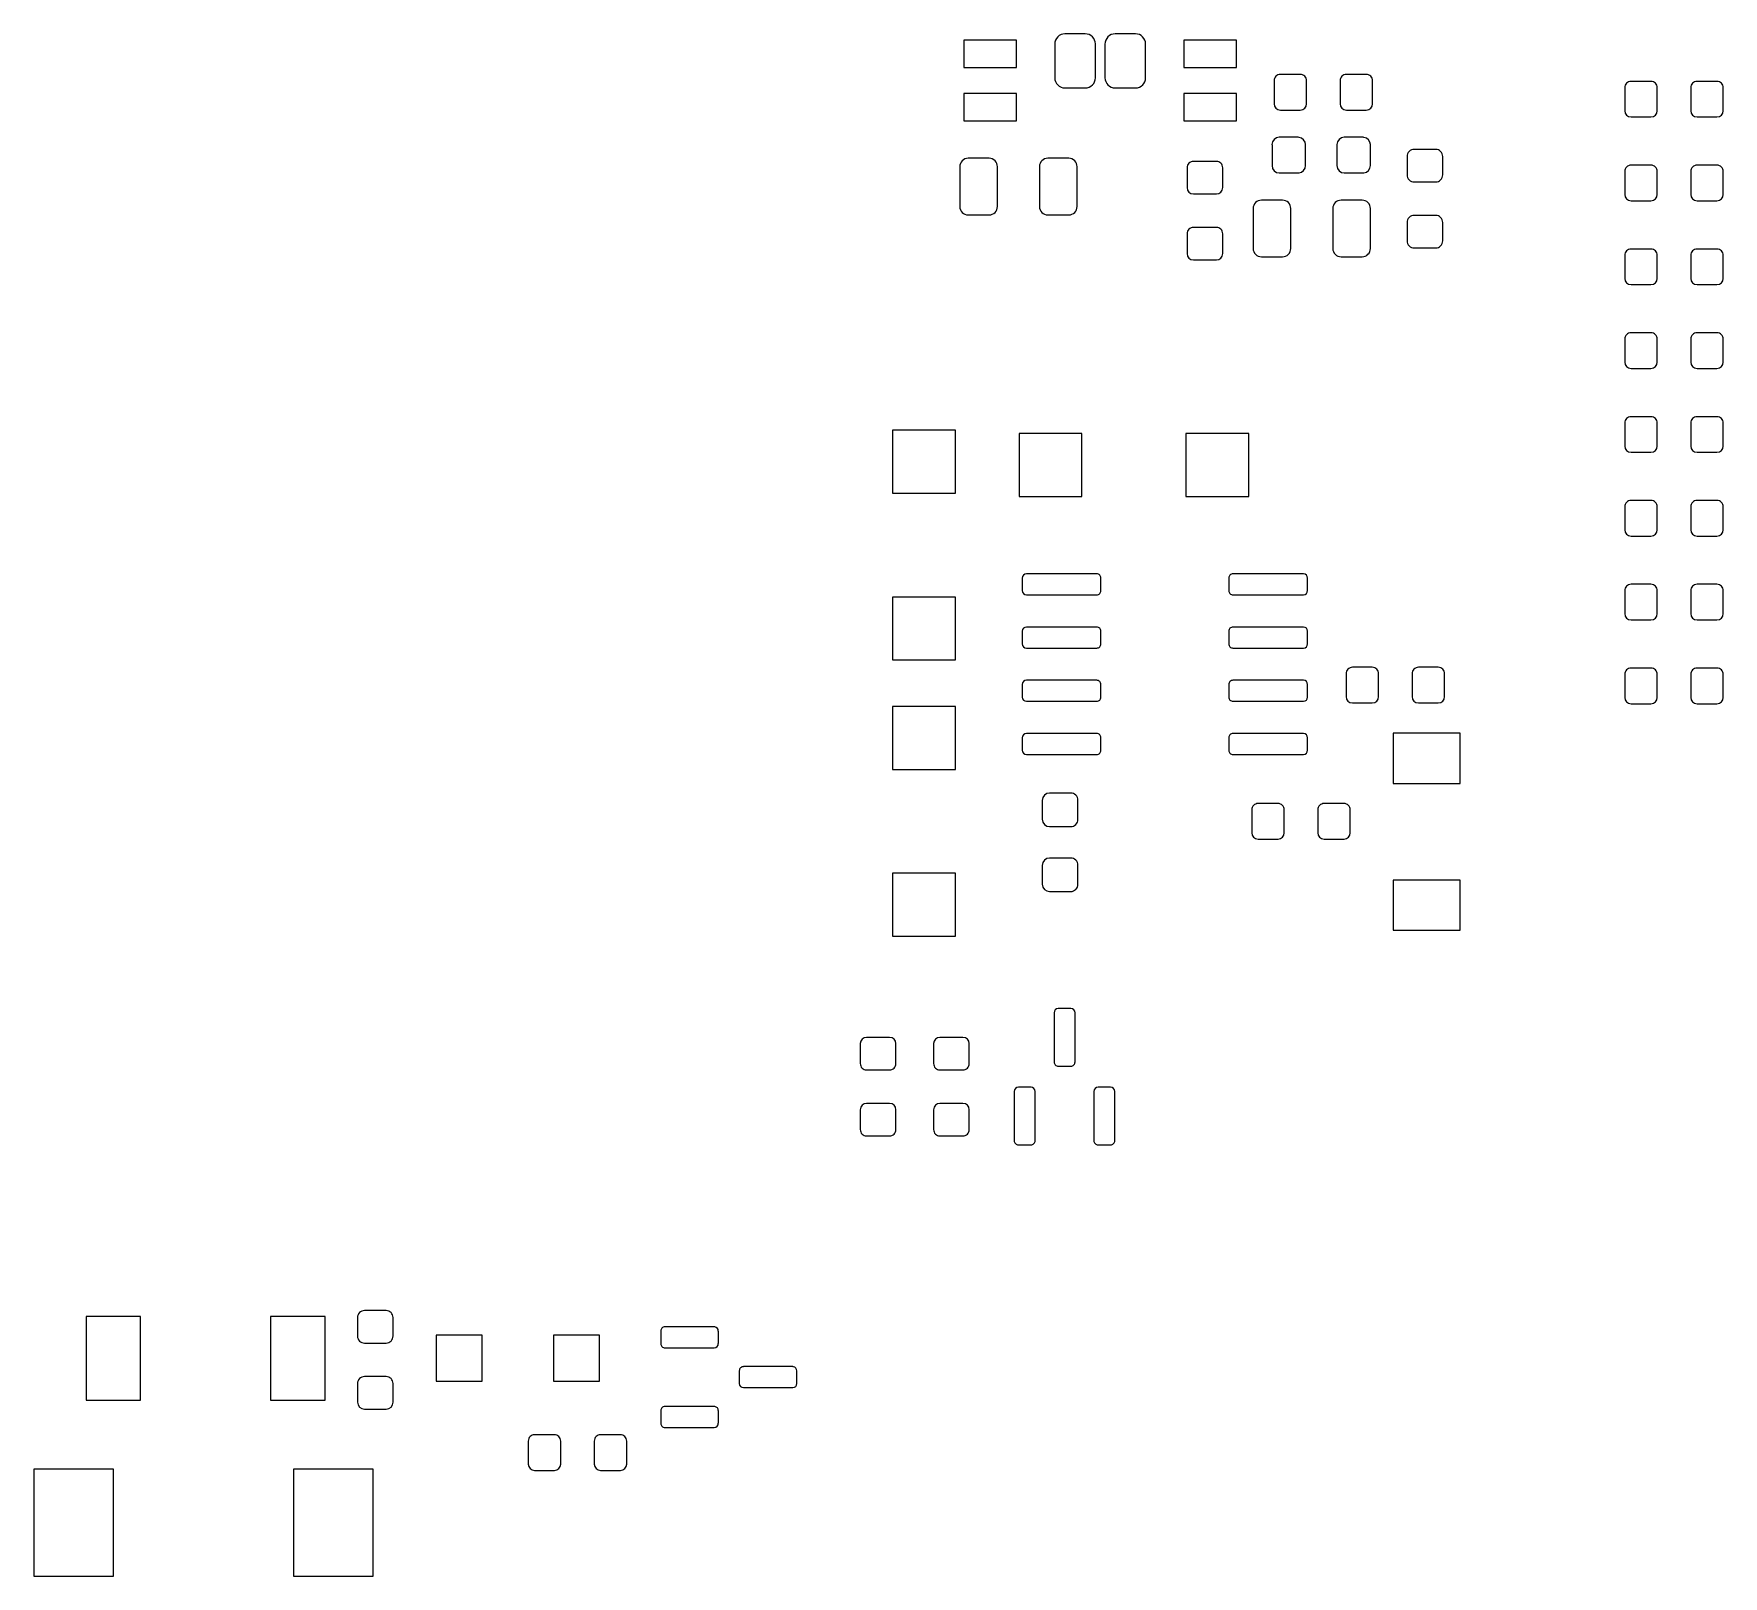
# Model space of a CAD drawing. Extents: x -210 to 210, y -160 to 160.
# Drawn here: x -149.15 to -108.83, y 43.15 to 79.94 of the extents above; entities that cross this region are included whole.
import ezdxf

# ---------------------------------------------------------------- set-up
doc = ezdxf.new("R2010")
doc.units = 0
doc.header["$MEASUREMENT"] = 0
doc.layers.get('0').update_dxf_attribs({"linetype": 'CONTINUOUS'})

msp = doc.modelspace()

# ---------------------------------------------------------------- linework, layer by layer
for points in [[(-124.057002, 79.945), (-124.542002, 79.945), (-124.542002, 79.945), (-124.542002, 79.943999), (-124.542002, 79.943999, 0.414214), (-124.785, 79.701001), (-124.785, 79.701001), (-124.784004, 79.7), (-124.784004, 79.7), (-124.784004, 78.911997), (-124.784004, 78.911997, 0.015452), (-124.784004, 78.896997), (-124.784004, 78.896997, 0.415415), (-124.540996, 78.652998), (-124.540996, 78.652998, 0.02171), (-124.52, 78.654995), (-124.52, 78.654995), (-124.078994, 78.654995), (-124.078994, 78.654995, 0.023742), (-124.055996, 78.653999), (-124.055996, 78.653999, 0.414202), (-123.814004, 78.896997), (-123.814004, 78.896997, 0.015452), (-123.814004, 78.911997), (-123.814004, 78.911997), (-123.814004, 79.701997), (-123.814004, 79.701997, 0.414214), (-124.057002, 79.943999), (-124.057002, 79.943999), (-124.057002, 79.945)], [(-122.857998, 79.945), (-123.342998, 79.945), (-123.342998, 79.945), (-123.342998, 79.943999), (-123.342998, 79.943999, 0.414214), (-123.585996, 79.701001), (-123.585996, 79.701001), (-123.585, 79.7), (-123.585, 79.7), (-123.585, 78.911997), (-123.585, 78.911997, 0.015452), (-123.585, 78.896997), (-123.585, 78.896997, 0.415415), (-123.342002, 78.652998), (-123.342002, 78.652998, 0.02172), (-123.320996, 78.654995), (-123.320996, 78.654995), (-122.88, 78.654995), (-122.88, 78.654995, 0.023752), (-122.856992, 78.653999), (-122.856992, 78.653999, 0.414202), (-122.615, 78.896997), (-122.615, 78.896997, 0.015452), (-122.615, 78.911997), (-122.615, 78.911997), (-122.615, 79.701997), (-122.615, 79.701997, 0.414214), (-122.857998, 79.943999), (-122.857998, 79.943999), (-122.857998, 79.945)], [(-118.775, 78.824995, 0.415408), (-118.925, 78.975), (-118.925, 78.975), (-119.4, 78.975), (-119.4, 78.975, 0.414614), (-119.55, 78.824995), (-119.55, 78.824995), (-119.55, 78.275005), (-119.55, 78.275005, 0.413063), (-119.4, 78.125), (-119.4, 78.125), (-118.925, 78.125), (-118.925, 78.125, 0.413842), (-118.775, 78.275005), (-118.775, 78.275005), (-118.775, 78.824995)], [(-117.2, 78.824995, 0.415408), (-117.35, 78.975), (-117.35, 78.975), (-117.825, 78.975), (-117.825, 78.975, 0.414614), (-117.975, 78.824995), (-117.975, 78.824995), (-117.975, 78.275005), (-117.975, 78.275005, 0.413082), (-117.825, 78.125), (-117.825, 78.125), (-117.35, 78.125), (-117.35, 78.125, 0.413842), (-117.2, 78.275005), (-117.2, 78.275005), (-117.2, 78.824995)], [(-110.405996, 78.659995, 0.41559), (-110.555996, 78.81), (-110.555996, 78.81), (-111.031006, 78.81), (-111.031006, 78.81, 0.414395), (-111.180996, 78.659995), (-111.180996, 78.659995), (-111.180996, 78.11), (-111.180996, 78.11, 0.412844), (-111.031006, 77.96), (-111.031006, 77.96), (-110.555996, 77.96), (-110.555996, 77.96, 0.414004), (-110.405996, 78.11), (-110.405996, 78.11), (-110.405996, 78.659995)], [(-108.831006, 78.659995, 0.41559), (-108.980996, 78.81), (-108.980996, 78.81), (-109.456006, 78.81), (-109.456006, 78.81, 0.414395), (-109.605996, 78.659995), (-109.605996, 78.659995), (-109.605996, 78.11), (-109.605996, 78.11, 0.412844), (-109.456006, 77.96), (-109.456006, 77.96), (-108.980996, 77.96), (-108.980996, 77.96, 0.414004), (-108.831006, 78.11), (-108.831006, 78.11), (-108.831006, 78.659995)], [(-118.974004, 77.474995), (-119.425, 77.474995), (-119.425, 77.474995, 0.412552), (-119.6, 77.299995), (-119.6, 77.299995), (-119.599004, 77.298999), (-119.599004, 77.298999), (-119.599004, 76.812998), (-119.599004, 76.812998, 0.018556), (-119.599004, 76.799995), (-119.599004, 76.799995, 0.412547), (-119.425, 76.624995), (-119.425, 76.624995), (-118.974004, 76.624995), (-118.974004, 76.624995), (-118.955, 76.626001), (-118.955, 76.626001, 0.382704), (-118.8, 76.799995), (-118.8, 76.799995), (-118.799004, 76.799995), (-118.799004, 76.799995), (-118.799004, 77.299995), (-118.799004, 77.299995), (-118.8, 77.299995), (-118.8, 77.299995, 0.38272), (-118.955, 77.473999), (-118.955, 77.473999), (-118.974004, 77.474995)], [(-117.425, 77.474995), (-117.875996, 77.474995), (-117.875996, 77.474995, 0.412552), (-118.050996, 77.299995), (-118.050996, 77.299995), (-118.05, 77.298999), (-118.05, 77.298999), (-118.05, 76.812998), (-118.05, 76.812998, 0.018557), (-118.05, 76.799995), (-118.05, 76.799995, 0.412531), (-117.875996, 76.624995), (-117.875996, 76.624995), (-117.425, 76.624995), (-117.425, 76.624995), (-117.406006, 76.626001), (-117.406006, 76.626001, 0.382704), (-117.251006, 76.799995), (-117.251006, 76.799995), (-117.25, 76.799995), (-117.25, 76.799995), (-117.25, 77.299995), (-117.25, 77.299995), (-117.251006, 77.299995), (-117.251006, 77.299995, 0.38272), (-117.406006, 77.473999), (-117.406006, 77.473999), (-117.425, 77.474995)], [(-115.525, 77.018999, 0.414214), (-115.694004, 77.187998), (-115.694004, 77.187998), (-116.205996, 77.187998), (-116.205996, 77.187998, 0.414214), (-116.375, 77.018999), (-116.375, 77.018999), (-116.375, 76.581001), (-116.375, 76.581001, 0.414214), (-116.205996, 76.412002), (-116.205996, 76.412002), (-115.694004, 76.412002), (-115.694004, 76.412002, 0.414214), (-115.525, 76.581001), (-115.525, 76.581001), (-115.525, 77.018999)], [(-126.150996, 76.775, 0.414214), (-126.350996, 76.975005), (-126.350996, 76.975005), (-126.850996, 76.975005), (-126.850996, 76.975005, 0.414228), (-127.050996, 76.775), (-127.050996, 76.775), (-127.050996, 75.838999), (-127.050996, 75.838999, 0.017482), (-127.050996, 75.825), (-127.050996, 75.825, 0.414228), (-126.850996, 75.625), (-126.850996, 75.625), (-126.350996, 75.625), (-126.350996, 75.625, 0.414214), (-126.150996, 75.825), (-126.150996, 75.825, 0.017483), (-126.150996, 75.838999), (-126.150996, 75.838999), (-126.150996, 76.775)], [(-124.25, 76.775, 0.414364), (-124.45, 76.975005), (-124.45, 76.975005), (-124.95, 76.975005), (-124.95, 76.975005, 0.414063), (-125.14999, 76.775), (-125.14999, 76.775), (-125.14999, 75.838999), (-125.14999, 75.838999, 0.017475), (-125.14999, 75.825), (-125.14999, 75.825, 0.414078), (-124.95, 75.625), (-124.95, 75.625), (-124.45, 75.625), (-124.45, 75.625, 0.414349), (-124.25, 75.825), (-124.25, 75.825, 0.017492), (-124.25, 75.838999), (-124.25, 75.838999), (-124.25, 76.775)], [(-120.775, 76.750005, 0.41537), (-120.925, 76.9), (-120.925, 76.9), (-121.475, 76.9), (-121.475, 76.9, 0.414968), (-121.625, 76.750005), (-121.625, 76.750005), (-121.625, 76.275), (-121.625, 76.275, 0.413044), (-121.475, 76.125005), (-121.475, 76.125005), (-120.925, 76.125005), (-120.925, 76.125005, 0.413423), (-120.775, 76.275), (-120.775, 76.275), (-120.775, 76.750005)], [(-110.405996, 76.66, 0.41559), (-110.555996, 76.81), (-110.555996, 76.81), (-111.031006, 76.81), (-111.031006, 76.81, 0.414395), (-111.180996, 76.66), (-111.180996, 76.66), (-111.180996, 76.11), (-111.180996, 76.11, 0.412854), (-111.031006, 75.960005), (-111.031006, 75.960005), (-110.555996, 75.960005), (-110.555996, 75.960005, 0.414004), (-110.405996, 76.11), (-110.405996, 76.11), (-110.405996, 76.66)], [(-108.831006, 76.66, 0.41559), (-108.980996, 76.81), (-108.980996, 76.81), (-109.456006, 76.81), (-109.456006, 76.81, 0.414395), (-109.605996, 76.66), (-109.605996, 76.66), (-109.605996, 76.11), (-109.605996, 76.11, 0.412854), (-109.456006, 75.960005), (-109.456006, 75.960005), (-108.980996, 75.960005), (-108.980996, 75.960005, 0.414004), (-108.831006, 76.11), (-108.831006, 76.11), (-108.831006, 76.66)], [(-119.150996, 75.774995, 0.414214), (-119.350996, 75.975), (-119.350996, 75.975), (-119.850996, 75.975), (-119.850996, 75.975, 0.414214), (-120.050996, 75.774995), (-120.050996, 75.774995), (-120.050996, 74.839004), (-120.050996, 74.839004, 0.017495), (-120.050996, 74.824995), (-120.050996, 74.824995, 0.414214), (-119.850996, 74.625), (-119.850996, 74.625), (-119.350996, 74.625), (-119.350996, 74.625, 0.414214), (-119.150996, 74.824995), (-119.150996, 74.824995, 0.017495), (-119.150996, 74.839004), (-119.150996, 74.839004), (-119.150996, 75.774995)], [(-117.25, 75.774995, 0.414214), (-117.45, 75.975), (-117.45, 75.975), (-117.95, 75.975), (-117.95, 75.975, 0.414214), (-118.15, 75.774995), (-118.15, 75.774995), (-118.15, 74.839004), (-118.15, 74.839004, 0.017495), (-118.15, 74.824995), (-118.15, 74.824995, 0.414214), (-117.95, 74.625), (-117.95, 74.625), (-117.45, 74.625), (-117.45, 74.625, 0.414214), (-117.25, 74.824995), (-117.25, 74.824995, 0.017495), (-117.25, 74.839004), (-117.25, 74.839004), (-117.25, 75.774995)], [(-115.525, 75.443999, 0.414214), (-115.694004, 75.612998), (-115.694004, 75.612998), (-116.205996, 75.612998), (-116.205996, 75.612998, 0.414214), (-116.375, 75.443999), (-116.375, 75.443999), (-116.375, 75.006001), (-116.375, 75.006001, 0.414214), (-116.205996, 74.836997), (-116.205996, 74.836997), (-115.694004, 74.836997), (-115.694004, 74.836997, 0.414214), (-115.525, 75.006001), (-115.525, 75.006001), (-115.525, 75.443999)], [(-120.775, 75.175, 0.41537), (-120.925, 75.324995), (-120.925, 75.324995), (-121.475, 75.324995), (-121.475, 75.324995, 0.414997), (-121.625, 75.175), (-121.625, 75.175), (-121.625, 74.7), (-121.625, 74.7, 0.413034), (-121.475, 74.550005), (-121.475, 74.550005), (-120.925, 74.550005), (-120.925, 74.550005, 0.413414), (-120.775, 74.7), (-120.775, 74.7), (-120.775, 75.175)], [(-110.405996, 74.660005, 0.415581), (-110.555996, 74.81), (-110.555996, 74.81), (-111.031006, 74.81), (-111.031006, 74.81, 0.414376), (-111.180996, 74.660005), (-111.180996, 74.660005), (-111.180996, 74.11), (-111.180996, 74.11, 0.412844), (-111.031006, 73.96), (-111.031006, 73.96), (-110.555996, 73.96), (-110.555996, 73.96, 0.413994), (-110.405996, 74.11), (-110.405996, 74.11), (-110.405996, 74.660005)], [(-108.831006, 74.660005, 0.415581), (-108.980996, 74.81), (-108.980996, 74.81), (-109.456006, 74.81), (-109.456006, 74.81, 0.414376), (-109.605996, 74.660005), (-109.605996, 74.660005), (-109.605996, 74.11), (-109.605996, 74.11, 0.412844), (-109.456006, 73.96), (-109.456006, 73.96), (-108.980996, 73.96), (-108.980996, 73.96, 0.413994), (-108.831006, 74.11), (-108.831006, 74.11), (-108.831006, 74.660005)], [(-110.405996, 72.66, 0.41559), (-110.555996, 72.81), (-110.555996, 72.81), (-111.031006, 72.81), (-111.031006, 72.81, 0.414395), (-111.180996, 72.66), (-111.180996, 72.66), (-111.180996, 72.109995), (-111.180996, 72.109995, 0.412854), (-111.031006, 71.96), (-111.031006, 71.96), (-110.555996, 71.96), (-110.555996, 71.96, 0.413994), (-110.405996, 72.109995), (-110.405996, 72.109995), (-110.405996, 72.66)], [(-108.831006, 72.66, 0.41559), (-108.980996, 72.81), (-108.980996, 72.81), (-109.456006, 72.81), (-109.456006, 72.81, 0.414395), (-109.605996, 72.66), (-109.605996, 72.66), (-109.605996, 72.109995), (-109.605996, 72.109995, 0.412854), (-109.456006, 71.96), (-109.456006, 71.96), (-108.980996, 71.96), (-108.980996, 71.96, 0.413994), (-108.831006, 72.109995), (-108.831006, 72.109995), (-108.831006, 72.66)], [(-110.405996, 70.660005, 0.415581), (-110.555996, 70.81), (-110.555996, 70.81), (-111.031006, 70.81), (-111.031006, 70.81, 0.414376), (-111.180996, 70.660005), (-111.180996, 70.660005), (-111.180996, 70.11), (-111.180996, 70.11, 0.412844), (-111.031006, 69.96), (-111.031006, 69.96), (-110.555996, 69.96), (-110.555996, 69.96, 0.413994), (-110.405996, 70.11), (-110.405996, 70.11), (-110.405996, 70.660005)], [(-108.831006, 70.660005, 0.415581), (-108.980996, 70.81), (-108.980996, 70.81), (-109.456006, 70.81), (-109.456006, 70.81, 0.414376), (-109.605996, 70.660005), (-109.605996, 70.660005), (-109.605996, 70.11), (-109.605996, 70.11, 0.412844), (-109.456006, 69.96), (-109.456006, 69.96), (-108.980996, 69.96), (-108.980996, 69.96, 0.413994), (-108.831006, 70.11), (-108.831006, 70.11), (-108.831006, 70.660005)], [(-110.405996, 68.66, 0.415581), (-110.555996, 68.81), (-110.555996, 68.81), (-111.031006, 68.81), (-111.031006, 68.81, 0.414404), (-111.180996, 68.66), (-111.180996, 68.66), (-111.180996, 68.109995), (-111.180996, 68.109995, 0.412844), (-111.031006, 67.96), (-111.031006, 67.96), (-110.555996, 67.96), (-110.555996, 67.96, 0.413994), (-110.405996, 68.109995), (-110.405996, 68.109995), (-110.405996, 68.66)], [(-108.831006, 68.66, 0.415581), (-108.980996, 68.81), (-108.980996, 68.81), (-109.456006, 68.81), (-109.456006, 68.81, 0.414404), (-109.605996, 68.66), (-109.605996, 68.66), (-109.605996, 68.109995), (-109.605996, 68.109995, 0.412844), (-109.456006, 67.96), (-109.456006, 67.96), (-108.980996, 67.96), (-108.980996, 67.96, 0.413994), (-108.831006, 68.109995), (-108.831006, 68.109995), (-108.831006, 68.66)], [(-123.681006, 66.96, 0.415705), (-123.781006, 67.06), (-123.781006, 67.06), (-125.461992, 67.06), (-125.461992, 67.06, 0.412731), (-125.562002, 66.96), (-125.562002, 66.96), (-125.562002, 66.66), (-125.562002, 66.66, 0.412745), (-125.461992, 66.56), (-125.461992, 66.56), (-123.781006, 66.56), (-123.781006, 66.56, 0.415691), (-123.681006, 66.66), (-123.681006, 66.66), (-123.681006, 66.96)], [(-118.75, 66.96, 0.412759), (-118.85, 67.06), (-118.85, 67.06), (-120.530996, 67.06), (-120.530996, 67.06, 0.415705), (-120.631006, 66.96), (-120.631006, 66.96), (-120.631006, 66.66), (-120.631006, 66.66, 0.415691), (-120.530996, 66.56), (-120.530996, 66.56), (-118.85, 66.56), (-118.85, 66.56, 0.412773), (-118.75, 66.66), (-118.75, 66.66), (-118.75, 66.96)], [(-110.405996, 66.66, 0.41559), (-110.555996, 66.809995), (-110.555996, 66.809995), (-111.031006, 66.809995), (-111.031006, 66.809995, 0.414385), (-111.180996, 66.66), (-111.180996, 66.66), (-111.180996, 66.11), (-111.180996, 66.11, 0.412844), (-111.031006, 65.959995), (-111.031006, 65.959995), (-110.555996, 65.959995), (-110.555996, 65.959995, 0.413994), (-110.405996, 66.11), (-110.405996, 66.11), (-110.405996, 66.66)], [(-108.831006, 66.66, 0.41559), (-108.980996, 66.809995), (-108.980996, 66.809995), (-109.456006, 66.809995), (-109.456006, 66.809995, 0.414385), (-109.605996, 66.66), (-109.605996, 66.66), (-109.605996, 66.11), (-109.605996, 66.11, 0.412844), (-109.456006, 65.959995), (-109.456006, 65.959995), (-108.980996, 65.959995), (-108.980996, 65.959995, 0.413994), (-108.831006, 66.11), (-108.831006, 66.11), (-108.831006, 66.66)], [(-123.681006, 65.690005, 0.415677), (-123.781006, 65.79), (-123.781006, 65.79), (-125.461992, 65.79), (-125.461992, 65.79, 0.412731), (-125.562002, 65.690005), (-125.562002, 65.690005), (-125.562002, 65.39), (-125.562002, 65.39, 0.412731), (-125.461992, 65.289995), (-125.461992, 65.289995), (-123.781006, 65.289995), (-123.781006, 65.289995, 0.415691), (-123.681006, 65.39), (-123.681006, 65.39), (-123.681006, 65.690005)], [(-118.75, 65.690005, 0.412759), (-118.85, 65.79), (-118.85, 65.79), (-120.530996, 65.79), (-120.530996, 65.79, 0.415677), (-120.631006, 65.690005), (-120.631006, 65.690005), (-120.631006, 65.39), (-120.631006, 65.39, 0.415691), (-120.530996, 65.289995), (-120.530996, 65.289995), (-118.85, 65.289995), (-118.85, 65.289995, 0.412759), (-118.75, 65.39), (-118.75, 65.39), (-118.75, 65.690005)], [(-123.681006, 64.42, 0.415705), (-123.781006, 64.52), (-123.781006, 64.52), (-125.461992, 64.52), (-125.461992, 64.52, 0.412731), (-125.562002, 64.42), (-125.562002, 64.42), (-125.562002, 64.12), (-125.562002, 64.12, 0.412745), (-125.461992, 64.02), (-125.461992, 64.02), (-123.781006, 64.02), (-123.781006, 64.02, 0.415691), (-123.681006, 64.12), (-123.681006, 64.12), (-123.681006, 64.42)], [(-118.75, 64.42, 0.412759), (-118.85, 64.52), (-118.85, 64.52), (-120.530996, 64.52), (-120.530996, 64.52, 0.415705), (-120.631006, 64.42), (-120.631006, 64.42), (-120.631006, 64.12), (-120.631006, 64.12, 0.415691), (-120.530996, 64.02), (-120.530996, 64.02), (-118.85, 64.02), (-118.85, 64.02, 0.412773), (-118.75, 64.12), (-118.75, 64.12), (-118.75, 64.42)], [(-117.055, 64.680005, 0.415581), (-117.205, 64.83), (-117.205, 64.83), (-117.68, 64.83), (-117.68, 64.83, 0.414376), (-117.83, 64.680005), (-117.83, 64.680005), (-117.83, 64.13), (-117.83, 64.13, 0.412845), (-117.68, 63.98), (-117.68, 63.98), (-117.205, 63.98), (-117.205, 63.98, 0.414013), (-117.055, 64.13), (-117.055, 64.13), (-117.055, 64.680005)], [(-115.48, 64.680005, 0.415581), (-115.63, 64.83), (-115.63, 64.83), (-116.105, 64.83), (-116.105, 64.83, 0.414395), (-116.255, 64.680005), (-116.255, 64.680005), (-116.255, 64.13), (-116.255, 64.13, 0.412845), (-116.105, 63.98), (-116.105, 63.98), (-115.63, 63.98), (-115.63, 63.98, 0.414013), (-115.48, 64.13), (-115.48, 64.13), (-115.48, 64.680005)], [(-110.405996, 64.66, 0.415581), (-110.555996, 64.81), (-110.555996, 64.81), (-111.031006, 64.81), (-111.031006, 64.81, 0.414385), (-111.180996, 64.66), (-111.180996, 64.66), (-111.180996, 64.110005), (-111.180996, 64.110005, 0.412854), (-111.031006, 63.96), (-111.031006, 63.96), (-110.555996, 63.96), (-110.555996, 63.96, 0.414013), (-110.405996, 64.110005), (-110.405996, 64.110005), (-110.405996, 64.66)], [(-108.831006, 64.66, 0.415581), (-108.980996, 64.81), (-108.980996, 64.81), (-109.456006, 64.81), (-109.456006, 64.81, 0.414385), (-109.605996, 64.66), (-109.605996, 64.66), (-109.605996, 64.110005), (-109.605996, 64.110005, 0.412854), (-109.456006, 63.96), (-109.456006, 63.96), (-108.980996, 63.96), (-108.980996, 63.96, 0.414013), (-108.831006, 64.110005), (-108.831006, 64.110005), (-108.831006, 64.66)], [(-123.681006, 63.150005, 0.415677), (-123.781006, 63.25), (-123.781006, 63.25), (-125.461992, 63.25), (-125.461992, 63.25, 0.412731), (-125.562002, 63.150005), (-125.562002, 63.150005), (-125.562002, 62.85), (-125.562002, 62.85, 0.412731), (-125.461992, 62.749995), (-125.461992, 62.749995), (-123.781006, 62.749995), (-123.781006, 62.749995, 0.415691), (-123.681006, 62.85), (-123.681006, 62.85), (-123.681006, 63.150005)], [(-118.75, 63.150005, 0.412759), (-118.85, 63.25), (-118.85, 63.25), (-120.530996, 63.25), (-120.530996, 63.25, 0.415677), (-120.631006, 63.150005), (-120.631006, 63.150005), (-120.631006, 62.85), (-120.631006, 62.85, 0.415691), (-120.530996, 62.749995), (-120.530996, 62.749995), (-118.85, 62.749995), (-118.85, 62.749995, 0.412759), (-118.75, 62.85), (-118.75, 62.85), (-118.75, 63.150005)], [(-124.231006, 61.655, 0.414393), (-124.406006, 61.83), (-124.406006, 61.83), (-124.905996, 61.83), (-124.905996, 61.83, 0.41405), (-125.081006, 61.655), (-125.081006, 61.655), (-125.081006, 61.205), (-125.081006, 61.205, 0.414042), (-124.905996, 61.03), (-124.905996, 61.03), (-124.406006, 61.03), (-124.406006, 61.03, 0.414393), (-124.231006, 61.205), (-124.231006, 61.205), (-124.231006, 61.655)], [(-119.305996, 61.43, 0.415571), (-119.455996, 61.58), (-119.455996, 61.58), (-119.930996, 61.58), (-119.930996, 61.58, 0.414404), (-120.080996, 61.43), (-120.080996, 61.43), (-120.080996, 60.88), (-120.080996, 60.88, 0.412845), (-119.930996, 60.73), (-119.930996, 60.73), (-119.455996, 60.73), (-119.455996, 60.73, 0.414004), (-119.305996, 60.88), (-119.305996, 60.88), (-119.305996, 61.43)], [(-117.730996, 61.43, 0.415571), (-117.880996, 61.58), (-117.880996, 61.58), (-118.355996, 61.58), (-118.355996, 61.58, 0.414404), (-118.505996, 61.43), (-118.505996, 61.43), (-118.505996, 60.88), (-118.505996, 60.88, 0.412845), (-118.355996, 60.73), (-118.355996, 60.73), (-117.880996, 60.73), (-117.880996, 60.73, 0.414004), (-117.730996, 60.88), (-117.730996, 60.88), (-117.730996, 61.43)], [(-124.231006, 60.105, 0.414402), (-124.406006, 60.28), (-124.406006, 60.28), (-124.905996, 60.28), (-124.905996, 60.28, 0.41405), (-125.081006, 60.105), (-125.081006, 60.105), (-125.081006, 59.655), (-125.081006, 59.655, 0.414042), (-124.905996, 59.48), (-124.905996, 59.48), (-124.406006, 59.48), (-124.406006, 59.48, 0.414385), (-124.231006, 59.655), (-124.231006, 59.655), (-124.231006, 60.105)], [(-124.3, 56.588999, 0.412745), (-124.4, 56.689004), (-124.4, 56.689004), (-124.7, 56.689004), (-124.7, 56.689004, 0.412745), (-124.8, 56.588999), (-124.8, 56.588999), (-124.8, 55.413999), (-124.8, 55.413999, 0.415662), (-124.7, 55.313999), (-124.7, 55.313999), (-124.4, 55.313999), (-124.4, 55.313999, 0.415662), (-124.3, 55.413999), (-124.3, 55.413999), (-124.3, 56.588999)], [(-128.575996, 55.851001, 0.413272), (-128.726006, 56.001001), (-128.726006, 56.001001), (-129.275996, 56.001001), (-129.275996, 56.001001, 0.413253), (-129.426006, 55.851001), (-129.426006, 55.851001), (-129.426006, 55.376001), (-129.426006, 55.376001, 0.415198), (-129.275996, 55.225996), (-129.275996, 55.225996), (-128.726006, 55.225996), (-128.726006, 55.225996, 0.415198), (-128.575996, 55.376001), (-128.575996, 55.376001), (-128.575996, 55.851001)], [(-126.826006, 55.851001, 0.413233), (-126.975996, 56.001001), (-126.975996, 56.001001), (-127.525996, 56.001001), (-127.525996, 56.001001, 0.413234), (-127.675996, 55.851001), (-127.675996, 55.851001), (-127.675996, 55.376001), (-127.675996, 55.376001, 0.415198), (-127.525996, 55.225996), (-127.525996, 55.225996), (-126.975996, 55.225996), (-126.975996, 55.225996, 0.415198), (-126.826006, 55.376001), (-126.826006, 55.376001), (-126.826006, 55.851001)], [(-125.250996, 54.712998, 0.412745), (-125.350996, 54.813003), (-125.350996, 54.813003), (-125.651006, 54.813003), (-125.651006, 54.813003, 0.412745), (-125.751006, 54.712998), (-125.751006, 54.712998), (-125.751006, 53.537998), (-125.751006, 53.537998, 0.415691), (-125.651006, 53.437998), (-125.651006, 53.437998), (-125.350996, 53.437998), (-125.350996, 53.437998, 0.415691), (-125.250996, 53.537998), (-125.250996, 53.537998), (-125.250996, 54.712998)], [(-123.35, 54.712998, 0.412745), (-123.45, 54.813003), (-123.45, 54.813003), (-123.75, 54.813003), (-123.75, 54.813003, 0.412745), (-123.85, 54.712998), (-123.85, 54.712998), (-123.85, 53.537998), (-123.85, 53.537998, 0.415662), (-123.75, 53.437998), (-123.75, 53.437998), (-123.45, 53.437998), (-123.45, 53.437998, 0.415691), (-123.35, 53.537998), (-123.35, 53.537998), (-123.35, 54.712998)], [(-128.575996, 54.276001, 0.413272), (-128.726006, 54.426001), (-128.726006, 54.426001), (-129.275996, 54.426001), (-129.275996, 54.426001, 0.413253), (-129.426006, 54.276001), (-129.426006, 54.276001), (-129.426006, 53.801001), (-129.426006, 53.801001, 0.415198), (-129.275996, 53.651001), (-129.275996, 53.651001), (-128.726006, 53.651001), (-128.726006, 53.651001, 0.415198), (-128.575996, 53.801001), (-128.575996, 53.801001), (-128.575996, 54.276001)], [(-126.826006, 54.276001, 0.413233), (-126.975996, 54.426001), (-126.975996, 54.426001), (-127.525996, 54.426001), (-127.525996, 54.426001, 0.413234), (-127.675996, 54.276001), (-127.675996, 54.276001), (-127.675996, 53.801001), (-127.675996, 53.801001, 0.415198), (-127.525996, 53.651001), (-127.525996, 53.651001), (-126.975996, 53.651001), (-126.975996, 53.651001, 0.415198), (-126.826006, 53.801001), (-126.826006, 53.801001), (-126.826006, 54.276001)], [(-140.57501, 49.313999, 0.414214), (-140.744004, 49.483003), (-140.744004, 49.483003), (-141.256006, 49.483003), (-141.256006, 49.483003, 0.414214), (-141.425, 49.313999), (-141.425, 49.313999), (-141.425, 48.876001), (-141.425, 48.876001, 0.414214), (-141.256006, 48.707002), (-141.256006, 48.707002), (-140.744004, 48.707002), (-140.744004, 48.707002, 0.414214), (-140.57501, 48.876001), (-140.57501, 48.876001), (-140.57501, 49.313999)], [(-132.911992, 49.095), (-134.086992, 49.095), (-134.086992, 49.095), (-134.086992, 49.093999), (-134.086992, 49.093999), (-134.087998, 49.093999), (-134.087998, 49.093999, 0.414214), (-134.187998, 48.993999), (-134.187998, 48.993999), (-134.187002, 48.992998), (-134.187002, 48.992998), (-134.187002, 48.707998), (-134.187002, 48.707998, 0.034971), (-134.187998, 48.693999), (-134.187998, 48.693999, 0.414242), (-134.086992, 48.594004), (-134.086992, 48.594004, 0.022584), (-134.077998, 48.595), (-134.077998, 48.595), (-132.911992, 48.595), (-132.911992, 48.595, 0.411256), (-132.813008, 48.693999), (-132.813008, 48.693999), (-132.813008, 48.695), (-132.813008, 48.695), (-132.811992, 48.695), (-132.811992, 48.695), (-132.811992, 48.995), (-132.811992, 48.995), (-132.813008, 48.995), (-132.813008, 48.995, 0.362154), (-132.89499, 49.093003), (-132.89499, 49.093003), (-132.911992, 49.093999), (-132.911992, 49.093999), (-132.911992, 49.095)], [(-131.036992, 48.145), (-132.212002, 48.145), (-132.212002, 48.145), (-132.212002, 48.144004), (-132.212002, 48.144004), (-132.212998, 48.144004), (-132.212998, 48.144004, 0.414214), (-132.312998, 48.043999), (-132.312998, 48.043999), (-132.312002, 48.043003), (-132.312002, 48.043003), (-132.312002, 47.757998), (-132.312002, 47.757998, 0.034971), (-132.312998, 47.743999), (-132.312998, 47.743999, 0.411299), (-132.212998, 47.643999), (-132.212998, 47.643999, 0.025084), (-132.202998, 47.645), (-132.202998, 47.645), (-131.036992, 47.645), (-131.036992, 47.645, 0.411241), (-130.937998, 47.743999), (-130.937998, 47.743999), (-130.937998, 47.745), (-130.937998, 47.745), (-130.936992, 47.745), (-130.936992, 47.745), (-130.936992, 48.045), (-130.936992, 48.045), (-130.937998, 48.045), (-130.937998, 48.045, 0.362152), (-131.01999, 48.142998), (-131.01999, 48.142998), (-131.036992, 48.144004), (-131.036992, 48.144004), (-131.036992, 48.145)], [(-140.57501, 47.738999, 0.414214), (-140.744004, 47.908003), (-140.744004, 47.908003), (-141.256006, 47.908003), (-141.256006, 47.908003, 0.414214), (-141.425, 47.738999), (-141.425, 47.738999), (-141.425, 47.300996), (-141.425, 47.300996, 0.414197), (-141.256006, 47.132002), (-141.256006, 47.132002), (-140.744004, 47.132002), (-140.744004, 47.132002, 0.414197), (-140.57501, 47.300996), (-140.57501, 47.300996), (-140.57501, 47.738999)], [(-132.911992, 47.195), (-134.086992, 47.195), (-134.086992, 47.195), (-134.086992, 47.193999), (-134.086992, 47.193999), (-134.087998, 47.193999), (-134.087998, 47.193999, 0.414214), (-134.187998, 47.093999), (-134.187998, 47.093999), (-134.187002, 47.092998), (-134.187002, 47.092998), (-134.187002, 46.808003), (-134.187002, 46.808003, 0.032488), (-134.187998, 46.795), (-134.187998, 46.795, 0.417148), (-134.086992, 46.693999), (-134.086992, 46.693999, 0.022584), (-134.077998, 46.695), (-134.077998, 46.695), (-132.911992, 46.695), (-132.911992, 46.695, 0.411241), (-132.813008, 46.793999), (-132.813008, 46.793999), (-132.813008, 46.795), (-132.813008, 46.795), (-132.811992, 46.795), (-132.811992, 46.795), (-132.811992, 47.095), (-132.811992, 47.095), (-132.813008, 47.095), (-132.813008, 47.095, 0.362152), (-132.89499, 47.192998), (-132.89499, 47.192998), (-132.911992, 47.193999), (-132.911992, 47.193999), (-132.911992, 47.195)], [(-136.575, 46.37, 0.415571), (-136.72499, 46.52), (-136.72499, 46.52), (-137.2, 46.52), (-137.2, 46.52, 0.414605), (-137.34999, 46.37), (-137.34999, 46.37), (-137.34999, 45.82), (-137.34999, 45.82, 0.413044), (-137.2, 45.67), (-137.2, 45.67), (-136.72499, 45.67), (-136.72499, 45.67, 0.413804), (-136.575, 45.82), (-136.575, 45.82), (-136.575, 46.37)], [(-135.00001, 46.37, 0.41561), (-135.15, 46.52), (-135.15, 46.52), (-135.625, 46.52), (-135.625, 46.52, 0.414605), (-135.775, 46.37), (-135.775, 46.37), (-135.775, 45.82), (-135.775, 45.82, 0.413063), (-135.625, 45.67), (-135.625, 45.67), (-135.15, 45.67), (-135.15, 45.67, 0.413804), (-135.00001, 45.82), (-135.00001, 45.82), (-135.00001, 46.37)]]:
    msp.add_lwpolyline(points, format="xyb")
for points in [[(-125.7, 79.789995), (-126.95, 79.789995), (-126.95, 79.789995), (-126.95, 79.14), (-126.95, 79.14), (-125.7, 79.14), (-125.7, 79.14), (-125.7, 79.789995)], [(-120.45, 79.789995), (-121.7, 79.789995), (-121.7, 79.789995), (-121.7, 79.14), (-121.7, 79.14), (-120.45, 79.14), (-120.45, 79.14), (-120.45, 79.789995)], [(-125.7, 78.52), (-126.95, 78.52), (-126.95, 78.52), (-126.95, 77.869995), (-126.95, 77.869995), (-125.7, 77.869995), (-125.7, 77.869995), (-125.7, 78.52)], [(-120.45, 78.52), (-121.7, 78.52), (-121.7, 78.52), (-121.7, 77.869995), (-121.7, 77.869995), (-120.45, 77.869995), (-120.45, 77.869995), (-120.45, 78.52)], [(-127.15501, 70.485005), (-128.655, 70.485005), (-128.655, 70.485005), (-128.655, 68.985), (-128.655, 68.985), (-127.15501, 68.985), (-127.15501, 68.985), (-127.15501, 70.485005)], [(-124.135, 70.405), (-125.635, 70.405), (-125.635, 70.405), (-125.635, 68.905005), (-125.635, 68.905005), (-124.135, 68.905005), (-124.135, 68.905005), (-124.135, 70.405)], [(-120.155, 70.405), (-121.655, 70.405), (-121.655, 70.405), (-121.655, 68.905005), (-121.655, 68.905005), (-120.155, 68.905005), (-120.155, 68.905005), (-120.155, 70.405)], [(-127.15501, 66.505), (-128.655, 66.505), (-128.655, 66.505), (-128.655, 65.004995), (-128.655, 65.004995), (-127.15501, 65.004995), (-127.15501, 65.004995), (-127.15501, 66.505)], [(-127.15501, 63.895), (-128.655, 63.895), (-128.655, 63.895), (-128.655, 62.395), (-128.655, 62.395), (-127.15501, 62.395), (-127.15501, 62.395), (-127.15501, 63.895)], [(-115.105, 63.254995), (-116.705, 63.254995), (-116.705, 63.254995), (-116.705, 62.055), (-116.705, 62.055), (-115.105, 62.055), (-115.105, 62.055), (-115.105, 63.254995)], [(-127.15501, 59.915), (-128.655, 59.915), (-128.655, 59.915), (-128.655, 58.415), (-128.655, 58.415), (-127.15501, 58.415), (-127.15501, 58.415), (-127.15501, 59.915)], [(-115.105, 59.755), (-116.705, 59.755), (-116.705, 59.755), (-116.705, 58.555), (-116.705, 58.555), (-115.105, 58.555), (-115.105, 58.555), (-115.105, 59.755)], [(-146.59999, 49.345), (-147.9, 49.345), (-147.9, 49.345), (-147.9, 47.345), (-147.9, 47.345), (-146.59999, 47.345), (-146.59999, 47.345), (-146.59999, 49.345)], [(-142.19999, 49.345), (-143.5, 49.345), (-143.5, 49.345), (-143.5, 47.345), (-143.5, 47.345), (-142.19999, 47.345), (-142.19999, 47.345), (-142.19999, 49.345)], [(-138.45, 48.895), (-139.55, 48.895), (-139.55, 48.895), (-139.55, 47.795), (-139.55, 47.795), (-138.45, 47.795), (-138.45, 47.795), (-138.45, 48.895)], [(-135.64999, 48.895), (-136.75, 48.895), (-136.75, 48.895), (-136.75, 47.795), (-136.75, 47.795), (-135.64999, 47.795), (-135.64999, 47.795), (-135.64999, 48.895)], [(-147.25, 45.695), (-149.15, 45.695), (-149.15, 45.695), (-149.15, 43.145), (-149.15, 43.145), (-147.25, 43.145), (-147.25, 43.145), (-147.25, 45.695)], [(-141.05, 45.695), (-142.95, 45.695), (-142.95, 45.695), (-142.95, 43.145), (-142.95, 43.145), (-141.05, 43.145), (-141.05, 43.145), (-141.05, 45.695)]]:
    msp.add_lwpolyline(points)

doc.saveas('drawing.dxf')
